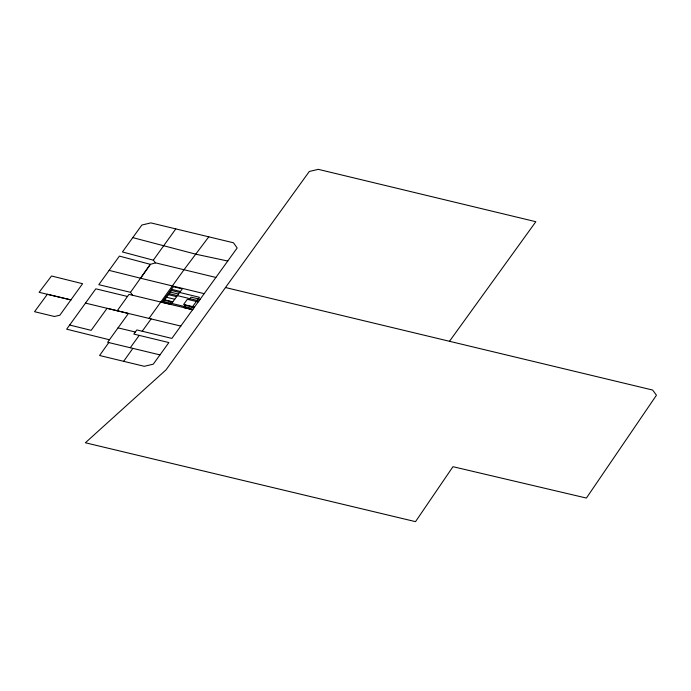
<?xml version="1.0" encoding="UTF-8"?>
<svg xmlns="http://www.w3.org/2000/svg" width="691" height="691" viewBox="0 0 691 691"><rect width="100%" height="100%" fill="white"/><g stroke="black" fill="none" stroke-linecap="round" stroke-linejoin="round"><path stroke-width="1.04" d="M130.487 292.319L150.344 264.342L119.422 256.093L98.796 284.675L130.487 292.319L132.568 295.282M109.118 270.38L140.601 278.231L150.353 264.333L155.587 262.865L215.894 277.445L237.168 247.983L233.463 242.774L150.863 222.891L141.871 225.033L122.428 251.947L153.307 260.179L155.587 262.865M108.789 342.563L99.582 355.502L144.255 366.299L153.272 364.166L168.872 342.555L133.821 334.081L136.835 329.935L171.878 338.409L215.894 277.445M123.637 361.324L132.871 348.359M117.245 310.76L128.984 294.392L192.599 309.706M153.307 260.179L175.799 228.894M109.437 339.773L66.656 329.184L95.807 288.821L127.498 296.474M208.786 236.832L183.892 269.896L149.014 318.413M130.279 347.737L139.211 335.385M142.199 331.248L151.113 318.922M449.573 341.164L535.836 221.707L318.292 169.347L309.3 171.48L166.073 369.797L85.373 442.767L415.516 521.653L452.959 466.693L586.4 498.056L656.45 395.235L652.649 390.044L225.491 287.534M170.297 303.073L171.264 301.751L164.484 300.101M185.395 304.895L183.504 307.486L192.478 309.68L194.37 307.089L183.607 304.463L187.399 299.281L198.162 301.907L200.053 299.315L191.079 297.13L189.187 299.713M184.661 306.571L185.629 305.249L192.4 306.899M227.745 261.025L196.184 254.279L132.776 237.618M118.031 327.871L135.332 332.008M140.601 278.231L204.182 293.658M85.477 303.107L180.792 326.066M159.975 354.889L107.615 342.287L128.448 313.455L107.053 308.316L91.16 330.358L69.653 325.029M171.437 289.287L180.411 291.472M169.545 291.878L178.52 294.064M169.217 293.623L197.134 300.43M167.654 294.47L176.628 296.655M165.754 297.061L174.737 299.246M163.862 299.652L172.836 301.837M70.897 299.894L59.832 315.226L54.434 316.495L34.55 311.701L47.351 294.288L70.897 299.894L82.592 283.707L51.523 275.985L39.128 292.319L70.897 299.894M173.337 286.696L161.97 302.243L170.945 304.429L182.312 288.881L173.337 286.696M171.515 290.488L163.525 301.423L191.442 308.221L199.431 297.294L171.515 290.488"/></g></svg>
